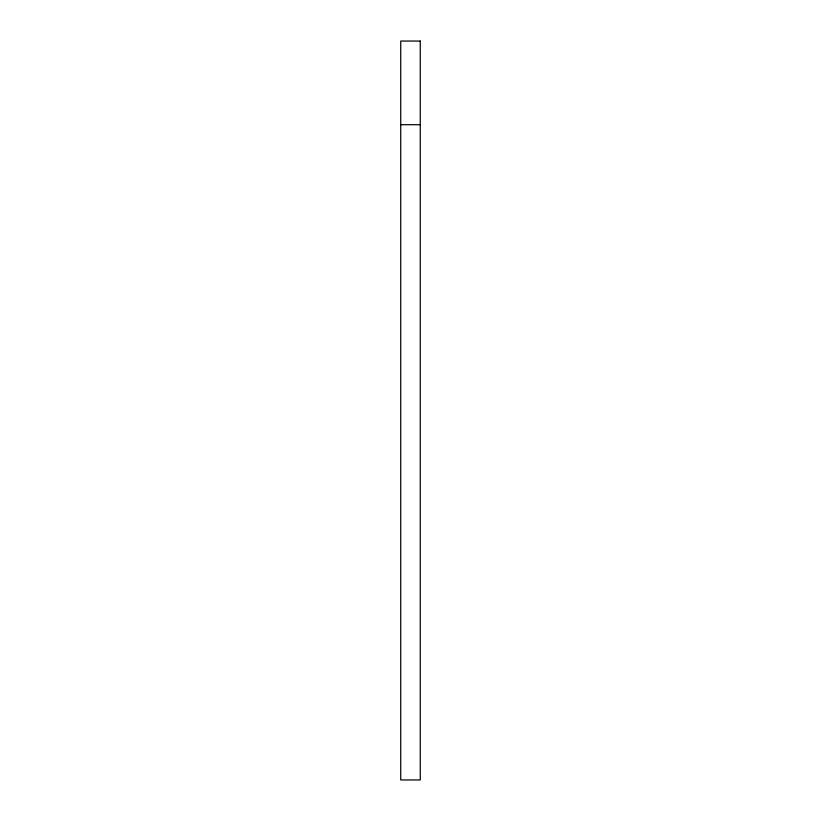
<?xml version="1.0" encoding="UTF-8"?>
<svg xmlns="http://www.w3.org/2000/svg" width="821" height="821" viewBox="0 0 821 821"><rect width="100%" height="100%" fill="white"/><g stroke="black" fill="none" stroke-linecap="round" stroke-linejoin="round"><path stroke-width="1.23" d="M400.74 124.7L420.26 124.7M420.26 41.05L400.74 41.05L400.74 779.95L420.26 779.95L420.26 41.05"/></g></svg>
